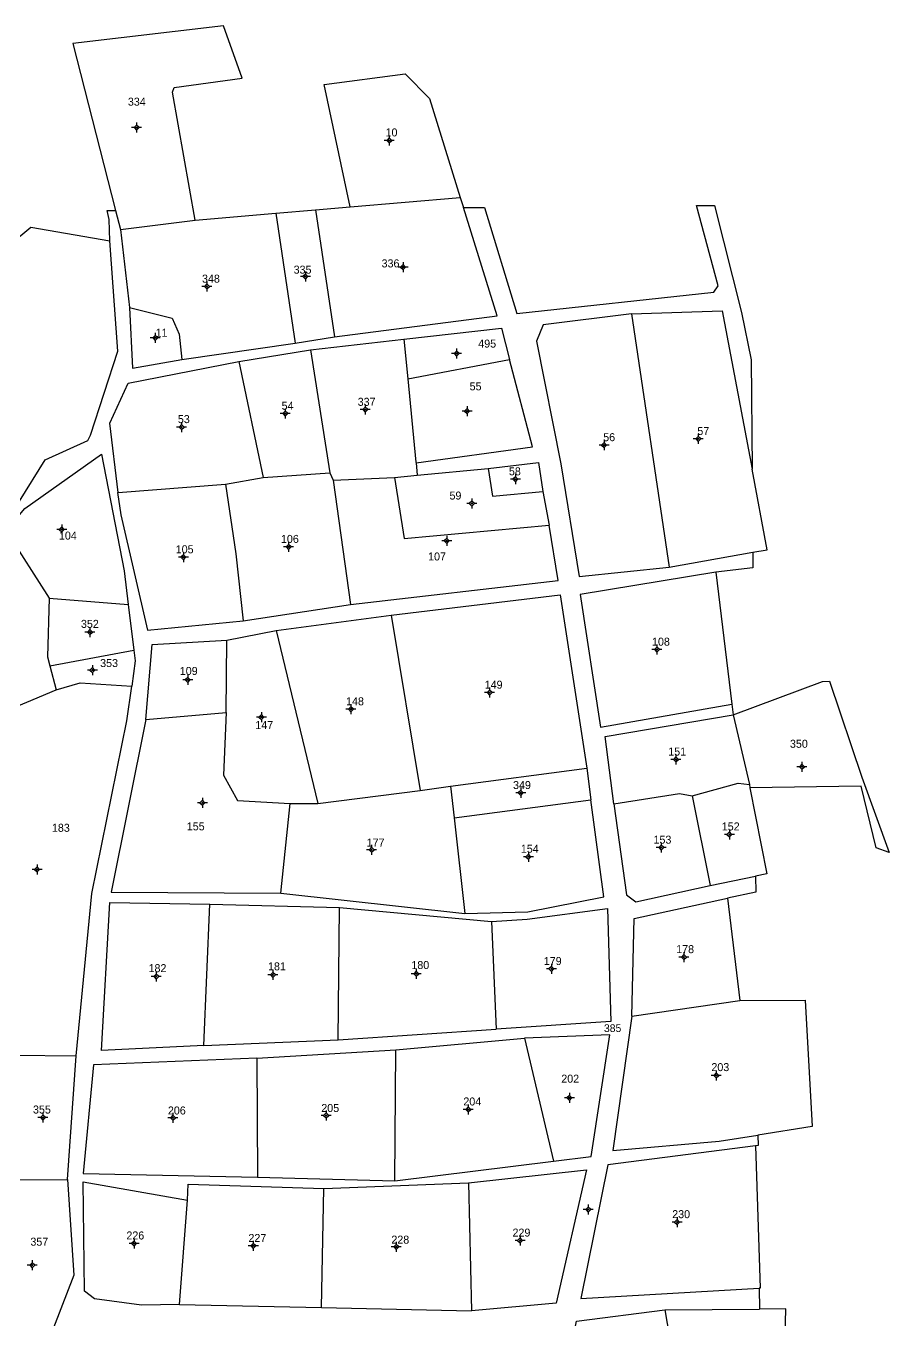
# Model space of a CAD drawing. Extents: x 551549 to 552090, y 1839470 to 1840059.
# Drawn here: x 551874.1 to 552089.7, y 1839724.8 to 1840048.3 of the extents above; entities that cross this region are included whole.
import ezdxf

# ---------------------------------------------------------------- set-up
doc = ezdxf.new("R2010")
doc.units = 0
for name, color, linetype in [('Level 10', 7, 'Continuous'), ('Level 11', 7, 'Continuous'), ('Level 6', 7, 'Continuous')]:
    doc.layers.add(name, color=color, linetype=linetype)

msp = doc.modelspace()

# ---------------------------------------------------------------- linework, layer by layer
at = {"layer": 'Level 10'}
for p, q in [((551955.08, 1840003.01), (551982.59, 1840005.4)), ((551982.59, 1840005.4), (551983.37, 1840002.86)), ((551896.51, 1840002.1), (551897.71, 1839997.41)), ((551916.4, 1839999.73), (551936.51, 1840001.43)), ((551936.51, 1840001.43), (551946.46, 1840002.27)), ((551936.51, 1840001.43), (551941.36, 1839968.99)), ((551946.46, 1840002.27), (551955.08, 1840003.01)), ((551946.46, 1840002.27), (551951.21, 1839970.58)), ((551897.71, 1839997.41), (551916.4, 1839999.73)), ((551897.71, 1839997.41), (551899.95, 1839977.88)), ((552025.33, 1839976.32), (552034.73, 1839912.99)), ((551913.08, 1839964.88), (551941.36, 1839968.99)), ((551941.36, 1839968.99), (551951.21, 1839970.58)), ((551945.16, 1839967.31), (551968.5, 1839969.97)), ((551968.5, 1839969.97), (551969.46, 1839960.05)), ((551927.32, 1839964.37), (551945.16, 1839967.31)), ((551945.16, 1839967.31), (551950.03, 1839936.56)), ((551969.46, 1839960.05), (551994.89, 1839964.93)), ((551927.32, 1839964.37), (551933.39, 1839935.4)), ((551971.54, 1839939.06), (551971.83, 1839935.99)), ((551933.39, 1839935.4), (551950.03, 1839936.56)), ((551950.03, 1839936.56), (551950.84, 1839934.74)), ((551966.13, 1839935.43), (551971.83, 1839935.99)), ((551971.83, 1839935.99), (551989.51, 1839937.65)), ((551897.13, 1839931.64), (551923.91, 1839933.72)), ((551923.91, 1839933.72), (551933.39, 1839935.4)), ((551950.84, 1839934.74), (551966.13, 1839935.43)), ((551950.84, 1839934.74), (551955.19, 1839903.64)), ((552003.18, 1839931.89), (552004.8, 1839923.45)), ((551869.19, 1839922.07), (551879.93, 1839905.21)), ((552034.73, 1839912.99), (552055.64, 1839916.72)), ((552046.37, 1839911.78), (552050.4, 1839878.75)), ((551879.93, 1839905.21), (551899.66, 1839903.67)), ((551899.66, 1839903.67), (551901.09, 1839892.26)), ((551928.38, 1839899.56), (551955.19, 1839903.64)), ((551936.62, 1839897.2), (551965.32, 1839901.01)), ((551965.32, 1839901.01), (551972.56, 1839857.18)), ((551924.26, 1839894.74), (551936.62, 1839897.2)), ((551936.62, 1839897.2), (551946.97, 1839853.97)), ((551924.08, 1839876.68), (551924.26, 1839894.74)), ((551880.08, 1839888.3), (551901.09, 1839892.26)), ((551880.08, 1839888.3), (551881.66, 1839882.3)), ((551866.52, 1839876.02), (551881.66, 1839882.3)), ((552050.4, 1839878.75), (552050.76, 1839876.05)), ((551904.02, 1839874.9), (551924.08, 1839876.68)), ((552050.76, 1839876.05), (552054.85, 1839858.69)), ((551980.16, 1839858.29), (552014.18, 1839862.78)), ((552014.18, 1839862.78), (552015.23, 1839854.85)), ((551972.56, 1839857.18), (551980.16, 1839858.29)), ((551980.16, 1839858.29), (551981.05, 1839850.34)), ((552054.85, 1839858.69), (552054.89, 1839857.87)), ((551946.97, 1839853.97), (551972.56, 1839857.18)), ((551981.05, 1839850.34), (552015.23, 1839854.85)), ((552040.49, 1839855.86), (552044.96, 1839833.4)), ((551937.79, 1839831.53), (551940.09, 1839853.89)), ((551940.09, 1839853.89), (551946.97, 1839853.97)), ((551981.05, 1839850.34), (551983.74, 1839826.44)), ((552044.96, 1839833.4), (552056.35, 1839835.77)), ((551937.79, 1839831.53), (551983.74, 1839826.44)), ((552049.28, 1839830.28), (552052.38, 1839804.72)), ((551918.53, 1839793.43), (551920.04, 1839828.77)), ((551920.04, 1839828.77), (551952.44, 1839827.93)), ((551952.12, 1839794.87), (551952.44, 1839827.93)), ((551952.44, 1839827.93), (551990.34, 1839824.47)), ((551990.34, 1839824.47), (551991.52, 1839797.5)), ((552025.42, 1839800.81), (552052.38, 1839804.72)), ((551952.12, 1839794.87), (551991.52, 1839797.5)), ((551918.53, 1839793.43), (551952.12, 1839794.87)), ((551966.45, 1839792.38), (551998.59, 1839795.31)), ((551998.59, 1839795.31), (552005.88, 1839764.56)), ((551871.08, 1839791.01), (551886.67, 1839790.84)), ((551884.45, 1839759.93), (551886.67, 1839790.84)), ((551931.78, 1839790.27), (551966.45, 1839792.38)), ((551931.78, 1839790.27), (551931.92, 1839760.54)), ((551966.2, 1839759.6), (551966.45, 1839792.38)), ((551966.2, 1839759.6), (552005.88, 1839764.56)), ((551867.46, 1839759.84), (551884.45, 1839759.93)), ((551931.92, 1839760.54), (551966.2, 1839759.6)), ((551948.51, 1839757.69), (551984.6, 1839759.09)), ((551984.6, 1839759.09), (551985.37, 1839727.12)), ((551912.49, 1839728.72), (551914.44, 1839754.78)), ((551947.89, 1839727.96), (551948.51, 1839757.69)), ((552057.25, 1839732.79), (552057.29, 1839727.59)), ((551912.49, 1839728.72), (551947.89, 1839727.96)), ((551947.89, 1839727.96), (551985.37, 1839727.12)), ((552033.64, 1839727.38), (552057.29, 1839727.59)), ((552033.64, 1839727.38), (552041.69, 1839682.45))]:
    msp.add_line(p, q, dxfattribs=at)
for points in [[(551916.4, 1839999.73), (551910.72, 1840031.74), (551911.09, 1840032.9), (551928.08, 1840035.17), (551923.42, 1840048.27), (551885.85, 1840043.9), (551896.51, 1840002.1)], [(551955.08, 1840003.01), (551948.55, 1840033.6), (551968.78, 1840036.28), (551974.93, 1840030.1), (551982.59, 1840005.4)], [(551895.07, 1839994.56), (551894.9, 1839999.89), (551894.4, 1840002.09), (551896.51, 1840002.1)], [(551951.21, 1839970.58), (551991.76, 1839975.79), (551983.37, 1840002.86)], [(551983.37, 1840002.86), (551988.67, 1840002.91), (551996.74, 1839976.38), (552045.9, 1839981.69), (552046.98, 1839983.27), (552041.56, 1840003.37), (552046.07, 1840003.41), (552052.83, 1839976.63), (552055.22, 1839964.81), (552055.46, 1839937.5)], [(551848.24, 1839975.57), (551875.33, 1839997.94), (551895.07, 1839994.56)], [(551850.87, 1839905.02), (551872.46, 1839929.51), (551878.9, 1839939.84), (551889.6, 1839944.68), (551890.21, 1839945.99), (551897.06, 1839967), (551895.07, 1839994.56)], [(551899.95, 1839977.88), (551910.63, 1839975.21), (551912.41, 1839971.24), (551913.08, 1839964.88)], [(551899.95, 1839977.88), (551900.7, 1839962.71), (551913.08, 1839964.88)], [(552025.33, 1839976.32), (552003.31, 1839973.59), (552001.58, 1839969.47), (552007.71, 1839938.81), (552012.31, 1839910.66), (552034.73, 1839912.99)], [(552025.33, 1839976.32), (552048, 1839977.07), (552055.46, 1839937.5)], [(551968.5, 1839969.97), (551992.85, 1839972.72), (551994.89, 1839964.93)], [(551971.54, 1839939.06), (552000.65, 1839943.03), (551994.89, 1839964.93)], [(551897.13, 1839931.64), (551895.08, 1839949.02), (551899.63, 1839958.97), (551927.32, 1839964.37)], [(551969.46, 1839960.05), (551971.5, 1839939.23), (551971.54, 1839939.06)], [(551869.19, 1839922.07), (551873.81, 1839927.63), (551892.95, 1839941.21), (551898.61, 1839912.1), (551899.66, 1839903.67)], [(551989.51, 1839937.65), (552002.11, 1839939.19), (552003.18, 1839931.89)], [(551989.51, 1839937.65), (551990.64, 1839930.74), (552003.18, 1839931.89)], [(552055.64, 1839916.72), (552059.25, 1839917.36), (552055.46, 1839937.5)], [(551923.91, 1839933.72), (551926.52, 1839916.32), (551928.38, 1839899.56)], [(551966.13, 1839935.43), (551968.58, 1839920.12), (552004.8, 1839923.45)], [(551897.13, 1839931.64), (551896.97, 1839931.63), (551897.79, 1839926.07), (551904.46, 1839897.26), (551928.38, 1839899.56)], [(551955.19, 1839903.64), (552007.03, 1839909.7), (552004.8, 1839923.45)], [(552055.64, 1839916.72), (552055.68, 1839912.79), (552046.37, 1839911.78)], [(552046.37, 1839911.78), (552012.49, 1839906.2), (552017.61, 1839872.99), (552050.4, 1839878.75)], [(551879.93, 1839905.21), (551879.47, 1839890.58), (551880.08, 1839888.3)], [(551965.32, 1839901.01), (552007.49, 1839906.1), (552014.18, 1839862.78)], [(551904.02, 1839874.9), (551905.64, 1839893.65), (551924.26, 1839894.74)], [(551901.09, 1839892.26), (551901.43, 1839889.55), (551900.55, 1839883.28)], [(551881.66, 1839882.3), (551887.68, 1839884.06), (551900.55, 1839883.28)], [(552050.76, 1839876.05), (552073.02, 1839884.45), (552074.82, 1839884.52), (552082.91, 1839860.5), (552089.68, 1839841.71), (552086.48, 1839842.81), (552082.67, 1839858.3), (552054.89, 1839857.87)], [(551886.67, 1839790.84), (551890.58, 1839831.44), (551899.33, 1839874.57), (551900.55, 1839883.28)], [(551904.02, 1839874.9), (551895.4, 1839831.81), (551937.79, 1839831.53)], [(551924.08, 1839876.68), (551923.47, 1839860.98), (551926.98, 1839854.68), (551940.09, 1839853.89)], [(552020.97, 1839853.81), (552018.74, 1839870.67), (552050.76, 1839876.05)], [(552040.49, 1839855.86), (552051.95, 1839859), (552054.85, 1839858.69)], [(551983.74, 1839826.44), (551999.44, 1839826.85), (552018.42, 1839830.63), (552015.23, 1839854.85)], [(552020.97, 1839853.81), (552037.35, 1839856.45), (552040.49, 1839855.86)], [(552054.89, 1839857.87), (552059.15, 1839836.36), (552056.35, 1839835.77)], [(552020.97, 1839853.81), (552024.06, 1839831.07), (552026.44, 1839829.36), (552044.96, 1839833.4)], [(552056.35, 1839835.77), (552056.38, 1839831.76), (552049.28, 1839830.28)], [(551918.53, 1839793.43), (551893, 1839792.18), (551895.02, 1839829.19), (551920.04, 1839828.77)], [(552025.42, 1839800.81), (552026.02, 1839825.22), (552049.28, 1839830.28)], [(551990.34, 1839824.47), (551999.29, 1839825), (552019.39, 1839827.69), (552020.22, 1839799.48), (551991.52, 1839797.5)], [(552052.38, 1839804.72), (552068.69, 1839804.75), (552070.43, 1839773.2), (552056.91, 1839771.05)], [(552025.42, 1839800.81), (552020.67, 1839767.23), (552047.23, 1839769.51), (552056.91, 1839771.05)], [(552005.88, 1839764.56), (552015.31, 1839765.75), (552019.91, 1839796.14), (551998.59, 1839795.31)], [(551931.78, 1839790.27), (551891.02, 1839788.6), (551888.4, 1839761.47), (551931.92, 1839760.54)], [(552056.91, 1839771.05), (552056.94, 1839768.46), (552056.33, 1839768.41)], [(552056.33, 1839768.41), (552019.44, 1839763.63), (552012.69, 1839730.19), (552057.25, 1839732.79)], [(552056.33, 1839768.41), (552057.46, 1839732.8), (552057.25, 1839732.79)], [(551984.6, 1839759.09), (552014.14, 1839762.34), (552006.56, 1839729.09), (551985.37, 1839727.12)], [(551884.45, 1839759.93), (551886.07, 1839736.06), (551879.58, 1839719.24), (551873.68, 1839717.15)], [(551912.49, 1839728.72), (551903, 1839728.53), (551891.23, 1839730.12), (551888.7, 1839732.06), (551888.42, 1839759.37), (551914.44, 1839754.78)], [(551914.44, 1839754.78), (551914.6, 1839758.78), (551948.51, 1839757.69)], [(552011.75, 1839684.81), (552010.45, 1839718.76), (552011.63, 1839724.58), (552033.64, 1839727.38)], [(552054.77, 1839681.42), (552054.51, 1839685.88), (552067.76, 1839686.17), (552066.82, 1839700.77), (552063.37, 1839707.22), (552063.85, 1839727.64), (552057.29, 1839727.59)]]:
    msp.add_lwpolyline(points, dxfattribs=at)
at = {"layer": 'Level 11'}
for p, q in [((551901.76, 1840023.465), (551901.135, 1840022.84)), ((551901.76, 1840024.09), (551901.76, 1840023.465)), ((551902.385, 1840022.84), (551901.76, 1840023.465)), ((551901.135, 1840022.84), (551900.51, 1840022.84)), ((551901.135, 1840022.84), (551901.76, 1840022.215)), ((551901.76, 1840022.215), (551902.385, 1840022.84)), ((551901.76, 1840022.215), (551901.76, 1840021.59)), ((551903.01, 1840022.84), (551902.385, 1840022.84)), ((551964.85, 1840020.265), (551964.225, 1840019.64)), ((551964.85, 1840020.89), (551964.85, 1840020.265)), ((551965.475, 1840019.64), (551964.85, 1840020.265)), ((551964.225, 1840019.64), (551963.6, 1840019.64)), ((551964.225, 1840019.64), (551964.85, 1840019.015)), ((551964.85, 1840019.015), (551965.475, 1840019.64)), ((551964.85, 1840019.015), (551964.85, 1840018.39)), ((551966.1, 1840019.64), (551965.475, 1840019.64)), ((551967.665, 1839987.99), (551967.04, 1839987.99)), ((551968.29, 1839988.615), (551967.665, 1839987.99)), ((551967.665, 1839987.99), (551968.29, 1839987.365)), ((551968.29, 1839989.24), (551968.29, 1839988.615)), ((551968.915, 1839987.99), (551968.29, 1839988.615)), ((551968.29, 1839987.365), (551968.915, 1839987.99)), ((551969.54, 1839987.99), (551968.915, 1839987.99)), ((551919.29, 1839984.4), (551919.29, 1839983.775)), ((551943.285, 1839985.63), (551942.66, 1839985.63)), ((551943.91, 1839986.255), (551943.285, 1839985.63)), ((551943.285, 1839985.63), (551943.91, 1839985.005)), ((551943.91, 1839986.88), (551943.91, 1839986.255)), ((551944.535, 1839985.63), (551943.91, 1839986.255)), ((551943.91, 1839985.005), (551944.535, 1839985.63)), ((551943.91, 1839985.005), (551943.91, 1839984.38)), ((551945.16, 1839985.63), (551944.535, 1839985.63)), ((551968.29, 1839987.365), (551968.29, 1839986.74)), ((551918.665, 1839983.15), (551918.04, 1839983.15)), ((551919.29, 1839983.775), (551918.665, 1839983.15)), ((551918.665, 1839983.15), (551919.29, 1839982.525)), ((551919.915, 1839983.15), (551919.29, 1839983.775)), ((551919.29, 1839982.525), (551919.915, 1839983.15)), ((551919.29, 1839982.525), (551919.29, 1839981.9)), ((551920.54, 1839983.15), (551919.915, 1839983.15)), ((551906.42, 1839971.55), (551906.42, 1839970.925)), ((551905.795, 1839970.3), (551905.17, 1839970.3)), ((551906.42, 1839970.925), (551905.795, 1839970.3)), ((551905.795, 1839970.3), (551906.42, 1839969.675)), ((551907.045, 1839970.3), (551906.42, 1839970.925)), ((551906.42, 1839969.675), (551907.045, 1839970.3)), ((551906.42, 1839969.675), (551906.42, 1839969.05)), ((551907.67, 1839970.3), (551907.045, 1839970.3)), ((551981.055, 1839966.38), (551980.43, 1839966.38)), ((551981.68, 1839967.005), (551981.055, 1839966.38)), ((551981.055, 1839966.38), (551981.68, 1839965.755)), ((551981.68, 1839967.63), (551981.68, 1839967.005)), ((551982.305, 1839966.38), (551981.68, 1839967.005)), ((551981.68, 1839965.755), (551982.305, 1839966.38)), ((551981.68, 1839965.755), (551981.68, 1839965.13)), ((551982.93, 1839966.38), (551982.305, 1839966.38)), ((551938.87, 1839951.985), (551938.245, 1839951.36)), ((551938.87, 1839952.61), (551938.87, 1839951.985)), ((551939.495, 1839951.36), (551938.87, 1839951.985)), ((551958.245, 1839952.36), (551957.62, 1839952.36)), ((551958.87, 1839952.985), (551958.245, 1839952.36)), ((551958.245, 1839952.36), (551958.87, 1839951.735)), ((551958.87, 1839953.61), (551958.87, 1839952.985)), ((551959.495, 1839952.36), (551958.87, 1839952.985)), ((551958.87, 1839951.735), (551959.495, 1839952.36)), ((551960.12, 1839952.36), (551959.495, 1839952.36)), ((551983.645, 1839952), (551983.02, 1839952)), ((551984.27, 1839952.625), (551983.645, 1839952)), ((551983.645, 1839952), (551984.27, 1839951.375)), ((551984.27, 1839953.25), (551984.27, 1839952.625)), ((551984.895, 1839952), (551984.27, 1839952.625)), ((551984.27, 1839951.375), (551984.895, 1839952)), ((551985.52, 1839952), (551984.895, 1839952)), ((551912.97, 1839948.625), (551912.345, 1839948)), ((551912.97, 1839949.25), (551912.97, 1839948.625)), ((551913.595, 1839948), (551912.97, 1839948.625)), ((551938.245, 1839951.36), (551937.62, 1839951.36)), ((551938.245, 1839951.36), (551938.87, 1839950.735)), ((551938.87, 1839950.735), (551939.495, 1839951.36)), ((551938.87, 1839950.735), (551938.87, 1839950.11)), ((551940.12, 1839951.36), (551939.495, 1839951.36)), ((551958.87, 1839951.735), (551958.87, 1839951.11)), ((551984.27, 1839951.375), (551984.27, 1839950.75)), ((551912.345, 1839948), (551911.72, 1839948)), ((551912.345, 1839948), (551912.97, 1839947.375)), ((551912.97, 1839947.375), (551913.595, 1839948)), ((551912.97, 1839947.375), (551912.97, 1839946.75)), ((551914.22, 1839948), (551913.595, 1839948)), ((552042.01, 1839945.655), (552041.385, 1839945.03)), ((552042.01, 1839946.28), (552042.01, 1839945.655)), ((552042.635, 1839945.03), (552042.01, 1839945.655)), ((552017.865, 1839943.49), (552017.24, 1839943.49)), ((552018.49, 1839944.115), (552017.865, 1839943.49)), ((552017.865, 1839943.49), (552018.49, 1839942.865)), ((552018.49, 1839944.74), (552018.49, 1839944.115)), ((552019.115, 1839943.49), (552018.49, 1839944.115)), ((552018.49, 1839942.865), (552019.115, 1839943.49)), ((552018.49, 1839942.865), (552018.49, 1839942.24)), ((552019.74, 1839943.49), (552019.115, 1839943.49)), ((552041.385, 1839945.03), (552040.76, 1839945.03)), ((552041.385, 1839945.03), (552042.01, 1839944.405)), ((552042.01, 1839944.405), (552042.635, 1839945.03)), ((552042.01, 1839944.405), (552042.01, 1839943.78)), ((552043.26, 1839945.03), (552042.635, 1839945.03)), ((551996.34, 1839936.21), (551996.34, 1839935.585)), ((551995.715, 1839934.96), (551995.09, 1839934.96)), ((551996.34, 1839935.585), (551995.715, 1839934.96)), ((551995.715, 1839934.96), (551996.34, 1839934.335)), ((551996.965, 1839934.96), (551996.34, 1839935.585)), ((551996.34, 1839934.335), (551996.965, 1839934.96)), ((551996.34, 1839934.335), (551996.34, 1839933.71)), ((551997.59, 1839934.96), (551996.965, 1839934.96)), ((551985.47, 1839929.505), (551984.845, 1839928.88)), ((551985.47, 1839930.13), (551985.47, 1839929.505)), ((551986.095, 1839928.88), (551985.47, 1839929.505)), ((551984.845, 1839928.88), (551984.22, 1839928.88)), ((551984.845, 1839928.88), (551985.47, 1839928.255)), ((551985.47, 1839928.255), (551986.095, 1839928.88)), ((551985.47, 1839928.255), (551985.47, 1839927.63)), ((551986.72, 1839928.88), (551986.095, 1839928.88)), ((551883.05, 1839923.065), (551882.425, 1839922.44)), ((551883.05, 1839923.69), (551883.05, 1839923.065)), ((551883.675, 1839922.44), (551883.05, 1839923.065)), ((551882.425, 1839922.44), (551881.8, 1839922.44)), ((551882.425, 1839922.44), (551883.05, 1839921.815)), ((551883.05, 1839921.815), (551883.675, 1839922.44)), ((551883.05, 1839921.815), (551883.05, 1839921.19)), ((551884.3, 1839922.44), (551883.675, 1839922.44)), ((551978.575, 1839919.54), (551977.95, 1839919.54)), ((551979.2, 1839920.165), (551978.575, 1839919.54)), ((551978.575, 1839919.54), (551979.2, 1839918.915)), ((551979.2, 1839920.79), (551979.2, 1839920.165)), ((551979.825, 1839919.54), (551979.2, 1839920.165)), ((551979.2, 1839918.915), (551979.825, 1839919.54)), ((551980.45, 1839919.54), (551979.825, 1839919.54)), ((551913.43, 1839916.74), (551913.43, 1839916.115)), ((551939.095, 1839918.06), (551938.47, 1839918.06)), ((551939.72, 1839918.685), (551939.095, 1839918.06)), ((551939.095, 1839918.06), (551939.72, 1839917.435)), ((551939.72, 1839919.31), (551939.72, 1839918.685)), ((551940.345, 1839918.06), (551939.72, 1839918.685)), ((551939.72, 1839917.435), (551940.345, 1839918.06)), ((551939.72, 1839917.435), (551939.72, 1839916.81)), ((551940.97, 1839918.06), (551940.345, 1839918.06)), ((551979.2, 1839918.915), (551979.2, 1839918.29)), ((551912.805, 1839915.49), (551912.18, 1839915.49)), ((551913.43, 1839916.115), (551912.805, 1839915.49)), ((551912.805, 1839915.49), (551913.43, 1839914.865)), ((551914.055, 1839915.49), (551913.43, 1839916.115)), ((551913.43, 1839914.865), (551914.055, 1839915.49)), ((551913.43, 1839914.865), (551913.43, 1839914.24)), ((551914.68, 1839915.49), (551914.055, 1839915.49)), ((551890.1, 1839897.385), (551889.475, 1839896.76)), ((551890.1, 1839898.01), (551890.1, 1839897.385)), ((551890.725, 1839896.76), (551890.1, 1839897.385)), ((551889.475, 1839896.76), (551888.85, 1839896.76)), ((551889.475, 1839896.76), (551890.1, 1839896.135)), ((551890.1, 1839896.135), (551890.725, 1839896.76)), ((551890.1, 1839896.135), (551890.1, 1839895.51)), ((551891.35, 1839896.76), (551890.725, 1839896.76)), ((552031.68, 1839893.63), (552031.68, 1839893.005)), ((552031.055, 1839892.38), (552030.43, 1839892.38)), ((552031.68, 1839893.005), (552031.055, 1839892.38)), ((552031.055, 1839892.38), (552031.68, 1839891.755)), ((552032.305, 1839892.38), (552031.68, 1839893.005)), ((552031.68, 1839891.755), (552032.305, 1839892.38)), ((552031.68, 1839891.755), (552031.68, 1839891.13)), ((552032.93, 1839892.38), (552032.305, 1839892.38)), ((551890.105, 1839887.28), (551889.48, 1839887.28)), ((551890.73, 1839887.905), (551890.105, 1839887.28)), ((551890.105, 1839887.28), (551890.73, 1839886.655)), ((551890.73, 1839888.53), (551890.73, 1839887.905)), ((551891.355, 1839887.28), (551890.73, 1839887.905)), ((551890.73, 1839886.655), (551891.355, 1839887.28)), ((551891.98, 1839887.28), (551891.355, 1839887.28)), ((551890.73, 1839886.655), (551890.73, 1839886.03)), ((551913.895, 1839884.82), (551913.27, 1839884.82)), ((551914.52, 1839885.445), (551913.895, 1839884.82)), ((551913.895, 1839884.82), (551914.52, 1839884.195)), ((551914.52, 1839886.07), (551914.52, 1839885.445)), ((551915.145, 1839884.82), (551914.52, 1839885.445)), ((551914.52, 1839884.195), (551915.145, 1839884.82)), ((551914.52, 1839884.195), (551914.52, 1839883.57)), ((551915.77, 1839884.82), (551915.145, 1839884.82)), ((551989.265, 1839881.64), (551988.64, 1839881.64)), ((551989.89, 1839882.265), (551989.265, 1839881.64)), ((551989.265, 1839881.64), (551989.89, 1839881.015)), ((551989.89, 1839882.89), (551989.89, 1839882.265)), ((551990.515, 1839881.64), (551989.89, 1839882.265)), ((551989.89, 1839881.015), (551990.515, 1839881.64)), ((551989.89, 1839881.015), (551989.89, 1839880.39)), ((551991.14, 1839881.64), (551990.515, 1839881.64)), ((551954.645, 1839877.49), (551954.02, 1839877.49)), ((551955.27, 1839878.115), (551954.645, 1839877.49)), ((551954.645, 1839877.49), (551955.27, 1839876.865)), ((551955.27, 1839878.74), (551955.27, 1839878.115)), ((551955.895, 1839877.49), (551955.27, 1839878.115)), ((551955.27, 1839876.865), (551955.895, 1839877.49)), ((551956.52, 1839877.49), (551955.895, 1839877.49)), ((551932.295, 1839875.54), (551931.67, 1839875.54)), ((551932.92, 1839876.165), (551932.295, 1839875.54)), ((551932.295, 1839875.54), (551932.92, 1839874.915)), ((551932.92, 1839876.79), (551932.92, 1839876.165)), ((551933.545, 1839875.54), (551932.92, 1839876.165)), ((551932.92, 1839874.915), (551933.545, 1839875.54)), ((551932.92, 1839874.915), (551932.92, 1839874.29)), ((551934.17, 1839875.54), (551933.545, 1839875.54)), ((551955.27, 1839876.865), (551955.27, 1839876.24)), ((552035.815, 1839864.93), (552035.19, 1839864.93)), ((552036.44, 1839865.555), (552035.815, 1839864.93)), ((552035.815, 1839864.93), (552036.44, 1839864.305)), ((552036.44, 1839866.18), (552036.44, 1839865.555)), ((552037.065, 1839864.93), (552036.44, 1839865.555)), ((552036.44, 1839864.305), (552037.065, 1839864.93)), ((552037.69, 1839864.93), (552037.065, 1839864.93)), ((552036.44, 1839864.305), (552036.44, 1839863.68)), ((552067.295, 1839863.12), (552066.67, 1839863.12)), ((552067.92, 1839863.745), (552067.295, 1839863.12)), ((552067.295, 1839863.12), (552067.92, 1839862.495)), ((552067.92, 1839864.37), (552067.92, 1839863.745)), ((552068.545, 1839863.12), (552067.92, 1839863.745)), ((552067.92, 1839862.495), (552068.545, 1839863.12)), ((552067.92, 1839862.495), (552067.92, 1839861.87)), ((552069.17, 1839863.12), (552068.545, 1839863.12)), ((551918.19, 1839855.35), (551918.19, 1839854.725)), ((551997.055, 1839856.56), (551996.43, 1839856.56)), ((551997.68, 1839857.185), (551997.055, 1839856.56)), ((551997.055, 1839856.56), (551997.68, 1839855.935)), ((551997.68, 1839857.81), (551997.68, 1839857.185)), ((551998.305, 1839856.56), (551997.68, 1839857.185)), ((551997.68, 1839855.935), (551998.305, 1839856.56)), ((551997.68, 1839855.935), (551997.68, 1839855.31)), ((551998.93, 1839856.56), (551998.305, 1839856.56)), ((551917.565, 1839854.1), (551916.94, 1839854.1)), ((551918.19, 1839854.725), (551917.565, 1839854.1)), ((551917.565, 1839854.1), (551918.19, 1839853.475)), ((551918.815, 1839854.1), (551918.19, 1839854.725)), ((551918.19, 1839853.475), (551918.815, 1839854.1)), ((551918.19, 1839853.475), (551918.19, 1839852.85)), ((551919.44, 1839854.1), (551918.815, 1839854.1)), ((552049.185, 1839846.2), (552048.56, 1839846.2)), ((552049.81, 1839846.825), (552049.185, 1839846.2)), ((552049.185, 1839846.2), (552049.81, 1839845.575)), ((552049.81, 1839847.45), (552049.81, 1839846.825)), ((552050.435, 1839846.2), (552049.81, 1839846.825)), ((552049.81, 1839845.575), (552050.435, 1839846.2)), ((552049.81, 1839845.575), (552049.81, 1839844.95)), ((552051.06, 1839846.2), (552050.435, 1839846.2)), ((551959.805, 1839842.36), (551959.18, 1839842.36)), ((551960.43, 1839842.985), (551959.805, 1839842.36)), ((551959.805, 1839842.36), (551960.43, 1839841.735)), ((551960.43, 1839843.61), (551960.43, 1839842.985)), ((551961.055, 1839842.36), (551960.43, 1839842.985)), ((551960.43, 1839841.735), (551961.055, 1839842.36)), ((551961.68, 1839842.36), (551961.055, 1839842.36)), ((551999.62, 1839841.89), (551999.62, 1839841.265)), ((552032.135, 1839842.9), (552031.51, 1839842.9)), ((552032.76, 1839843.525), (552032.135, 1839842.9)), ((552032.135, 1839842.9), (552032.76, 1839842.275)), ((552032.76, 1839844.15), (552032.76, 1839843.525)), ((552033.385, 1839842.9), (552032.76, 1839843.525)), ((552032.76, 1839842.275), (552033.385, 1839842.9)), ((552032.76, 1839842.275), (552032.76, 1839841.65)), ((552034.01, 1839842.9), (552033.385, 1839842.9)), ((551876.88, 1839838.7), (551876.88, 1839838.075)), ((551960.43, 1839841.735), (551960.43, 1839841.11)), ((551998.995, 1839840.64), (551998.37, 1839840.64)), ((551999.62, 1839841.265), (551998.995, 1839840.64)), ((551998.995, 1839840.64), (551999.62, 1839840.015)), ((552000.245, 1839840.64), (551999.62, 1839841.265)), ((551999.62, 1839840.015), (552000.245, 1839840.64)), ((551999.62, 1839840.015), (551999.62, 1839839.39)), ((552000.87, 1839840.64), (552000.245, 1839840.64)), ((551876.255, 1839837.45), (551875.63, 1839837.45)), ((551876.88, 1839838.075), (551876.255, 1839837.45)), ((551876.255, 1839837.45), (551876.88, 1839836.825)), ((551877.505, 1839837.45), (551876.88, 1839838.075)), ((551876.88, 1839836.825), (551877.505, 1839837.45)), ((551876.88, 1839836.825), (551876.88, 1839836.2)), ((551878.13, 1839837.45), (551877.505, 1839837.45)), ((552038.42, 1839816.165), (552037.795, 1839815.54)), ((552038.42, 1839816.79), (552038.42, 1839816.165)), ((552039.045, 1839815.54), (552038.42, 1839816.165)), ((552005.35, 1839813.225), (552004.725, 1839812.6)), ((552005.35, 1839813.85), (552005.35, 1839813.225)), ((552005.975, 1839812.6), (552005.35, 1839813.225)), ((552037.795, 1839815.54), (552037.17, 1839815.54)), ((552037.795, 1839815.54), (552038.42, 1839814.915)), ((552038.42, 1839814.915), (552039.045, 1839815.54)), ((552038.42, 1839814.915), (552038.42, 1839814.29)), ((552039.67, 1839815.54), (552039.045, 1839815.54)), ((551906.015, 1839810.68), (551905.39, 1839810.68)), ((551906.64, 1839811.305), (551906.015, 1839810.68)), ((551906.015, 1839810.68), (551906.64, 1839810.055)), ((551906.64, 1839811.93), (551906.64, 1839811.305)), ((551907.265, 1839810.68), (551906.64, 1839811.305)), ((551906.64, 1839810.055), (551907.265, 1839810.68)), ((551906.64, 1839810.055), (551906.64, 1839809.43)), ((551907.89, 1839810.68), (551907.265, 1839810.68)), ((551935.155, 1839811.1), (551934.53, 1839811.1)), ((551935.78, 1839811.725), (551935.155, 1839811.1)), ((551935.155, 1839811.1), (551935.78, 1839810.475)), ((551935.78, 1839812.35), (551935.78, 1839811.725)), ((551936.405, 1839811.1), (551935.78, 1839811.725)), ((551935.78, 1839810.475), (551936.405, 1839811.1)), ((551935.78, 1839810.475), (551935.78, 1839809.85)), ((551937.03, 1839811.1), (551936.405, 1839811.1)), ((551970.975, 1839811.4), (551970.35, 1839811.4)), ((551971.6, 1839812.025), (551970.975, 1839811.4)), ((551970.975, 1839811.4), (551971.6, 1839810.775)), ((551971.6, 1839812.65), (551971.6, 1839812.025)), ((551972.225, 1839811.4), (551971.6, 1839812.025)), ((551971.6, 1839810.775), (551972.225, 1839811.4)), ((551971.6, 1839810.775), (551971.6, 1839810.15)), ((551972.85, 1839811.4), (551972.225, 1839811.4)), ((552004.725, 1839812.6), (552004.1, 1839812.6)), ((552004.725, 1839812.6), (552005.35, 1839811.975)), ((552005.35, 1839811.975), (552005.975, 1839812.6)), ((552005.35, 1839811.975), (552005.35, 1839811.35)), ((552006.6, 1839812.6), (552005.975, 1839812.6)), ((552046.52, 1839787.24), (552046.52, 1839786.615)), ((552045.895, 1839785.99), (552045.27, 1839785.99)), ((552046.52, 1839786.615), (552045.895, 1839785.99)), ((552045.895, 1839785.99), (552046.52, 1839785.365)), ((552047.145, 1839785.99), (552046.52, 1839786.615)), ((552046.52, 1839785.365), (552047.145, 1839785.99)), ((552046.52, 1839785.365), (552046.52, 1839784.74)), ((552047.77, 1839785.99), (552047.145, 1839785.99)), ((552009.83, 1839780.975), (552009.205, 1839780.35)), ((552009.83, 1839781.6), (552009.83, 1839780.975)), ((552010.455, 1839780.35), (552009.83, 1839780.975)), ((551949.09, 1839777.24), (551949.09, 1839776.615)), ((551983.955, 1839777.46), (551983.33, 1839777.46)), ((551984.58, 1839778.085), (551983.955, 1839777.46)), ((551983.955, 1839777.46), (551984.58, 1839776.835)), ((551984.58, 1839778.71), (551984.58, 1839778.085)), ((551985.205, 1839777.46), (551984.58, 1839778.085)), ((551984.58, 1839776.835), (551985.205, 1839777.46)), ((551985.83, 1839777.46), (551985.205, 1839777.46)), ((552009.205, 1839780.35), (552008.58, 1839780.35)), ((552009.205, 1839780.35), (552009.83, 1839779.725)), ((552009.83, 1839779.725), (552010.455, 1839780.35)), ((552009.83, 1839779.725), (552009.83, 1839779.1)), ((552011.08, 1839780.35), (552010.455, 1839780.35)), ((551877.735, 1839775.42), (551877.11, 1839775.42)), ((551878.36, 1839776.045), (551877.735, 1839775.42)), ((551877.735, 1839775.42), (551878.36, 1839774.795)), ((551878.36, 1839776.67), (551878.36, 1839776.045)), ((551878.985, 1839775.42), (551878.36, 1839776.045)), ((551878.36, 1839774.795), (551878.985, 1839775.42)), ((551878.36, 1839774.795), (551878.36, 1839774.17)), ((551879.61, 1839775.42), (551878.985, 1839775.42)), ((551910.175, 1839775.4), (551909.55, 1839775.4)), ((551910.8, 1839776.025), (551910.175, 1839775.4)), ((551910.175, 1839775.4), (551910.8, 1839774.775)), ((551910.8, 1839776.65), (551910.8, 1839776.025)), ((551911.425, 1839775.4), (551910.8, 1839776.025)), ((551910.8, 1839774.775), (551911.425, 1839775.4)), ((551910.8, 1839774.775), (551910.8, 1839774.15)), ((551912.05, 1839775.4), (551911.425, 1839775.4)), ((551948.465, 1839775.99), (551947.84, 1839775.99)), ((551949.09, 1839776.615), (551948.465, 1839775.99)), ((551948.465, 1839775.99), (551949.09, 1839775.365)), ((551949.715, 1839775.99), (551949.09, 1839776.615)), ((551949.09, 1839775.365), (551949.715, 1839775.99)), ((551949.09, 1839775.365), (551949.09, 1839774.74)), ((551950.34, 1839775.99), (551949.715, 1839775.99)), ((551984.58, 1839776.835), (551984.58, 1839776.21)), ((552013.905, 1839752.43), (552013.28, 1839752.43)), ((552014.53, 1839753.055), (552013.905, 1839752.43)), ((552013.905, 1839752.43), (552014.53, 1839751.805)), ((552014.53, 1839753.68), (552014.53, 1839753.055)), ((552015.155, 1839752.43), (552014.53, 1839753.055)), ((552014.53, 1839751.805), (552015.155, 1839752.43)), ((552014.53, 1839751.805), (552014.53, 1839751.18)), ((552015.78, 1839752.43), (552015.155, 1839752.43)), ((552036.115, 1839749.3), (552035.49, 1839749.3)), ((552036.74, 1839749.925), (552036.115, 1839749.3)), ((552036.115, 1839749.3), (552036.74, 1839748.675)), ((552036.74, 1839750.55), (552036.74, 1839749.925)), ((552037.365, 1839749.3), (552036.74, 1839749.925)), ((552036.74, 1839748.675), (552037.365, 1839749.3)), ((552036.74, 1839748.675), (552036.74, 1839748.05)), ((552037.99, 1839749.3), (552037.365, 1839749.3)), ((551901.1, 1839745.2), (551901.1, 1839744.575)), ((551997.54, 1839745.355), (551996.915, 1839744.73)), ((551997.54, 1839745.98), (551997.54, 1839745.355)), ((551998.165, 1839744.73), (551997.54, 1839745.355)), ((551900.475, 1839743.95), (551899.85, 1839743.95)), ((551901.1, 1839744.575), (551900.475, 1839743.95)), ((551900.475, 1839743.95), (551901.1, 1839743.325)), ((551901.725, 1839743.95), (551901.1, 1839744.575)), ((551901.1, 1839743.325), (551901.725, 1839743.95)), ((551901.1, 1839743.325), (551901.1, 1839742.7)), ((551902.35, 1839743.95), (551901.725, 1839743.95)), ((551930.275, 1839743.37), (551929.65, 1839743.37)), ((551930.9, 1839743.995), (551930.275, 1839743.37)), ((551930.275, 1839743.37), (551930.9, 1839742.745)), ((551930.9, 1839744.62), (551930.9, 1839743.995)), ((551931.525, 1839743.37), (551930.9, 1839743.995)), ((551930.9, 1839742.745), (551931.525, 1839743.37)), ((551930.9, 1839742.745), (551930.9, 1839742.12)), ((551932.15, 1839743.37), (551931.525, 1839743.37)), ((551965.975, 1839743.1), (551965.35, 1839743.1)), ((551966.6, 1839743.725), (551965.975, 1839743.1)), ((551965.975, 1839743.1), (551966.6, 1839742.475)), ((551966.6, 1839744.35), (551966.6, 1839743.725)), ((551967.225, 1839743.1), (551966.6, 1839743.725)), ((551966.6, 1839742.475), (551967.225, 1839743.1)), ((551966.6, 1839742.475), (551966.6, 1839741.85)), ((551967.85, 1839743.1), (551967.225, 1839743.1)), ((551996.915, 1839744.73), (551996.29, 1839744.73)), ((551996.915, 1839744.73), (551997.54, 1839744.105)), ((551997.54, 1839744.105), (551998.165, 1839744.73)), ((551997.54, 1839744.105), (551997.54, 1839743.48)), ((551998.79, 1839744.73), (551998.165, 1839744.73)), ((551875.045, 1839738.54), (551874.42, 1839738.54)), ((551875.67, 1839739.165), (551875.045, 1839738.54)), ((551875.045, 1839738.54), (551875.67, 1839737.915)), ((551875.67, 1839739.79), (551875.67, 1839739.165)), ((551876.295, 1839738.54), (551875.67, 1839739.165)), ((551875.67, 1839737.915), (551876.295, 1839738.54)), ((551876.92, 1839738.54), (551876.295, 1839738.54)), ((551875.67, 1839737.915), (551875.67, 1839737.29))]:
    msp.add_line(p, q, dxfattribs=at)
for centre in [(551901.75975, 1840022.84), (551964.84975, 1840019.64), (551968.28975, 1839987.99), (551943.90975, 1839985.63), (551919.28975, 1839983.15), (551906.41975, 1839970.3), (551981.67975, 1839966.38), (551958.86975, 1839952.36), (551984.26975, 1839952), (551938.86975, 1839951.36), (551912.96975, 1839948), (552018.48975, 1839943.49), (552042.00975, 1839945.03), (551996.33975, 1839934.96), (551985.46975, 1839928.88), (551883.04975, 1839922.44), (551979.19975, 1839919.54), (551939.71975, 1839918.06), (551913.42975, 1839915.49), (551890.09975, 1839896.76), (552031.67975, 1839892.38), (551890.72975, 1839887.28), (551914.51975, 1839884.82), (551989.88975, 1839881.64), (551955.26975, 1839877.49), (551932.91975, 1839875.54), (552036.43975, 1839864.93), (552067.91975, 1839863.12), (551997.67975, 1839856.56), (551918.18975, 1839854.1), (552049.80975, 1839846.2), (551960.42975, 1839842.36), (552032.75975, 1839842.9), (551999.61975, 1839840.64), (551876.87975, 1839837.45), (552005.34975, 1839812.6), (552038.41975, 1839815.54), (551906.63975, 1839810.68), (551935.77975, 1839811.1), (551971.59975, 1839811.4), (552046.51975, 1839785.99), (552009.82975, 1839780.35), (551984.57975, 1839777.46), (551878.35975, 1839775.42), (551910.79975, 1839775.4), (551949.08975, 1839775.99), (552014.52975, 1839752.43), (552036.73975, 1839749.3), (551997.53975, 1839744.73), (551901.09975, 1839743.95), (551930.89975, 1839743.37), (551966.59975, 1839743.1), (551875.66975, 1839738.54)]:
    msp.add_circle(centre, 0.15, dxfattribs=at)

# ---------------------------------------------------------------- texts
at = {"layer": 'Level 6'}
for s, height, p in [('334', 1.99998, (551899.57, 1840028.33)), ('10', 1.99998, (551963.92, 1840020.65)), ('335', 1.99998, (551940.96, 1839986.35)), ('336', 1.99998, (551962.93, 1839987.91)), ('348', 1.99998, (551918.08, 1839984.1)), ('11', 1.99998, (551906.48, 1839970.58)), ('495', 1.99998, (551987.07, 1839967.87)), ('55', 1.99998, (551984.92, 1839957.19)), ('337', 1.99998, (551956.96, 1839953.32)), ('54', 1.99998, (551937.96, 1839952.34)), ('53', 1.99998, (551912.05, 1839949)), ('56', 1.99998, (552018.28, 1839944.48)), ('57', 1.99998, (552041.79, 1839946.03)), ('58', 1.99998, (551994.73, 1839935.95)), ('59', 1.99998, (551979.89, 1839929.89)), ('104', 1.99998, (551882.35, 1839919.89)), ('106', 1.99998, (551937.8, 1839919.05)), ('105', 1.99998, (551911.52, 1839916.46)), ('107', 1.99998, (551974.55, 1839914.67)), ('352', 1.99998, (551887.85, 1839897.82)), ('108', 1.99998, (552030.47, 1839893.37)), ('353', 1.99998, (551892.64, 1839888.03)), ('109', 1.99998, (551912.53, 1839886.06)), ('149', 1.99998, (551988.68, 1839882.63)), ('148', 1.99998, (551954.06, 1839878.47)), ('147', 1.99998, (551931.4, 1839872.54)), ('151', 1.99998, (552034.52, 1839865.91)), ('350', 1.99998, (552064.92, 1839867.86)), ('349', 1.99998, (551995.76, 1839857.54)), ('183', 1.99998, (551880.6, 1839846.86)), ('155', 1.99998, (551914.28, 1839847.22)), ('152', 1.99998, (552047.89, 1839847.2)), ('177', 1.99998, (551959.2, 1839843.16)), ('153', 1.99998, (552030.84, 1839843.89)), ('154', 1.99998, (551997.71, 1839841.63)), ('178', 1.99998, (552036.5, 1839816.53)), ('182', 1.99998, (551904.73, 1839811.78)), ('181', 1.99998, (551934.57, 1839812.23)), ('180', 1.99998, (551970.37, 1839812.56)), ('179', 1.99998, (552003.44, 1839813.57)), ('385', 1.93992, (552018.47, 1839796.81)), ('203', 1.99998, (552045.3, 1839787.05)), ('202', 1.99998, (552007.81, 1839784.16)), ('204', 1.99998, (551983.35, 1839778.46)), ('355', 1.99998, (551875.87, 1839776.45)), ('206', 1.99998, (551909.56, 1839776.21)), ('205', 1.99998, (551947.87, 1839776.83)), ('230', 1.99998, (552035.51, 1839750.3)), ('357', 1.99998, (551875.22, 1839743.42)), ('226', 1.99998, (551899.19, 1839744.97)), ('227', 1.99998, (551929.68, 1839744.35)), ('228', 1.99998, (551965.37, 1839743.93)), ('229', 1.99998, (551995.63, 1839745.69))]:
    msp.add_text(s, height=height, dxfattribs=at).set_placement(p)

doc.saveas('drawing.dxf')
